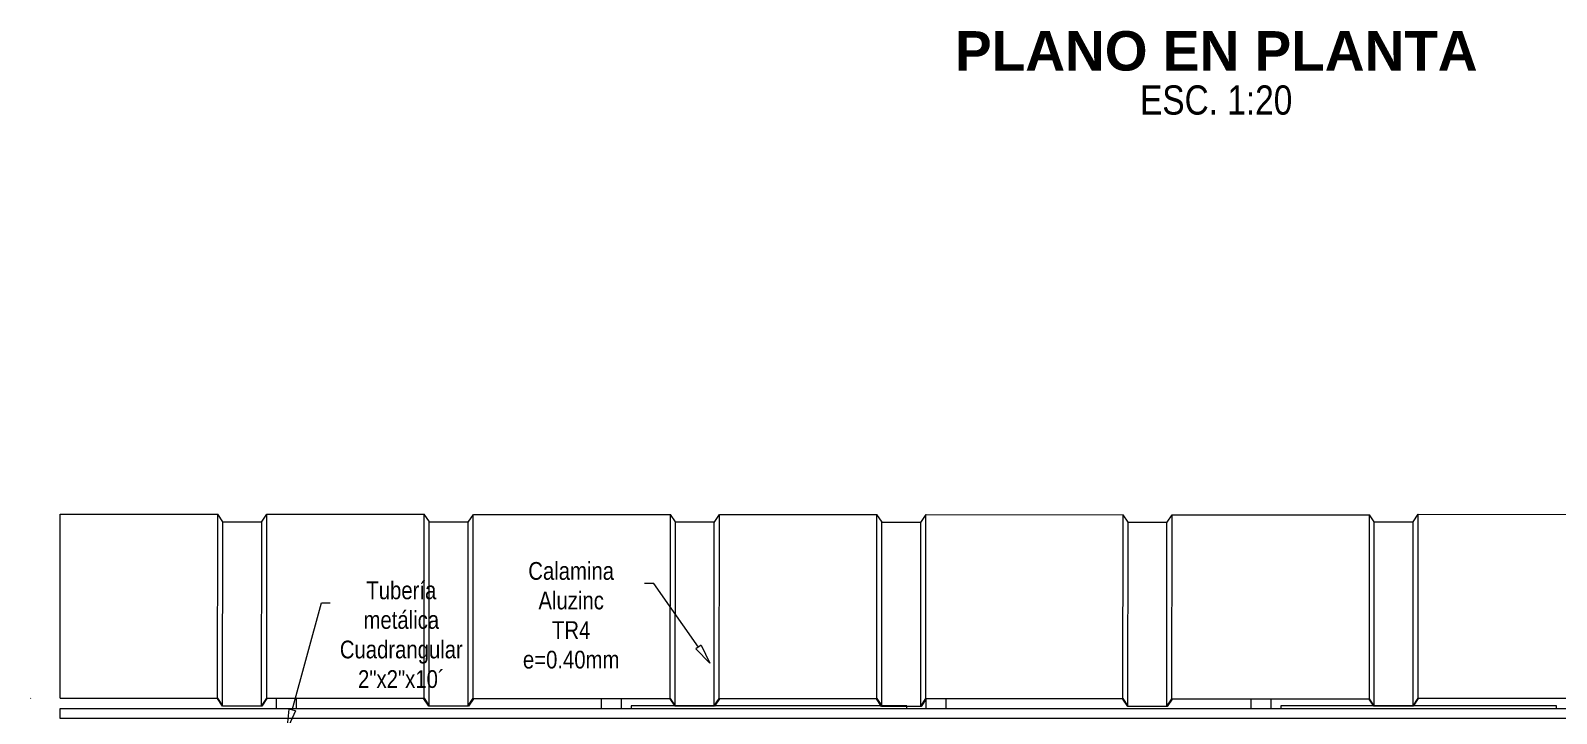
# Model space of a CAD drawing. Header units: metres. Extents: x 115.1 to 149.6, y 26.3 to 56.6.
# Drawn here: x 116.464 to 120.34, y 49.738 to 51.47 of the extents above; entities that cross this region are included whole.
import ezdxf
from ezdxf import colors
from ezdxf.entities.mleader import LeaderData, LeaderLine
from ezdxf.enums import TextEntityAlignment as Align
from ezdxf.math import Vec2, Vec3

# ---------------------------------------------------------------- set-up
doc = ezdxf.new("R2010")
doc.units = ezdxf.units.M
doc.layers.get('0').update_dxf_attribs({"color": 250})
for name, color, linetype, lineweight in [('-Acero techos', 252, 'Continuous', 13), ('-Acotado', 251, 'Continuous', 5), ('-techo', 213, 'Continuous', 5), ('-Textos', 7, 'Continuous', 20), ('ventana', 152, 'Continuous', 20)]:
    doc.layers.add(name, color=color, linetype=linetype, lineweight=lineweight)
doc.layers.add('G-TEXTOS-TITULOS', color=174, linetype='Continuous')
doc.styles.add('-Arial Narrow', font='ARIALN.TTF')
doc.styles.add('25-TITULO', font='arialbd.ttf', dxfattribs={"height": 0.1})

# ---------------------------------------------------------------- blocks, each defined once
blk = doc.blocks.new('_ClosedBlank')
at = {"color": 0, "linetype": 'ByBlock', "lineweight": -2}
for p, q in [((-1, 0.167), (0, 0)), ((-1, 0.167), (-1, -0.167)), ((0, 0), (-1, -0.167))]:
    blk.add_line(p, q, dxfattribs=at)

msp = doc.modelspace()

# ---------------------------------------------------------------- linework, layer by layer
at = {"layer": '-Acero techos', "color": 146, "ltscale": 0.009, "true_color": 0x105689}
for p, q in [((117.0892, 49.7505), (117.0892, 49.7754)), ((117.1401, 49.7505), (117.1401, 49.7754)), ((117.9142, 49.7505), (117.9142, 49.775)), ((117.9651, 49.7505), (117.9651, 49.775)), ((118.7392, 49.7505), (118.7392, 49.7746)), ((118.7901, 49.7505), (118.7901, 49.7746)), ((119.5642, 49.7505), (119.5642, 49.7742)), ((119.6151, 49.7505), (119.6151, 49.7742))]:
    msp.add_line(p, q, dxfattribs=at)
msp.add_lwpolyline([(116.5397, 49.7505), (122.6396, 49.7505), (122.6396, 49.7251), (116.5397, 49.7251)], close=True, dxfattribs=at)
at = {"layer": '-techo'}
for p, q in [((116.5394, 49.7767), (116.5397, 50.2434)), ((116.5397, 50.2434), (116.9399, 50.2432)), ((116.9394, 49.7765), (116.9397, 50.2432)), ((116.9527, 50.2242), (116.9399, 50.2432)), ((117.051, 50.2232), (117.0644, 50.2432)), ((117.064, 49.7764), (117.0642, 50.2428)), ((117.0644, 50.2432), (117.4644, 50.243)), ((117.464, 49.7762), (117.4642, 50.243)), ((117.4772, 50.224), (117.4644, 50.243)), ((117.5755, 50.2229), (117.589, 50.2429)), ((117.5885, 49.7762), (117.5887, 50.2425)), ((117.589, 50.2429), (118.0895, 50.2427)), ((118.089, 49.7759), (118.0892, 50.2427)), ((118.1023, 50.2237), (118.0895, 50.2427)), ((118.2005, 50.2226), (118.214, 50.2426)), ((118.2135, 49.7759), (118.2137, 50.2422)), ((118.214, 50.2426), (118.614, 50.2424)), ((118.6135, 49.7757), (118.6137, 50.2424)), ((118.6268, 50.2234), (118.614, 50.2424)), ((118.725, 50.2224), (118.7385, 50.2424)), ((118.738, 49.7756), (118.7383, 50.242)), ((118.7385, 50.2424), (119.239, 50.2421)), ((119.2386, 49.7754), (119.2388, 50.2421)), ((119.2518, 50.2231), (119.239, 50.2421)), ((119.3508, 50.2231), (119.3636, 50.2421)), ((119.3631, 49.7753), (119.3633, 50.2417)), ((119.3636, 50.2421), (119.865, 50.2418)), ((119.8645, 49.7751), (119.8648, 50.2418)), ((119.8769, 50.2242), (119.865, 50.2418)), ((119.9758, 50.2242), (119.9886, 50.2432)), ((119.9881, 49.7764), (119.9883, 50.2428)), ((119.9886, 50.2432), (120.4891, 50.2429)), ((116.9522, 49.7575), (116.9525, 50.2246)), ((116.9527, 50.2242), (117.0522, 50.2242)), ((117.0512, 49.7574), (117.0514, 50.2242)), ((117.4767, 49.7572), (117.477, 50.2244)), ((117.4772, 50.224), (117.5767, 50.2239)), ((117.5757, 49.7572), (117.5759, 50.2239)), ((118.1018, 49.7569), (118.102, 50.2241)), ((118.1023, 50.2237), (118.2017, 50.2236)), ((118.2007, 49.7569), (118.2009, 50.2236)), ((118.6263, 49.7567), (118.6265, 50.2238)), ((118.6268, 50.2234), (118.7262, 50.2234)), ((118.7252, 49.7566), (118.7255, 50.2234)), ((119.2513, 49.7564), (119.2516, 50.2235)), ((119.2518, 50.2231), (119.3508, 50.2231)), ((119.3503, 49.7563), (119.3505, 50.2231)), ((119.8764, 49.7575), (119.8766, 50.2246)), ((119.8769, 50.2242), (119.9758, 50.2242)), ((119.9753, 49.7574), (119.9755, 50.2242)), ((116.4648, 49.7757), (116.4643, 49.7767)), ((116.4643, 49.7767), (116.4643, 49.7767)), ((116.5394, 49.7767), (116.9394, 49.7765)), ((116.9389, 49.7755), (116.54, 49.7757)), ((116.9517, 49.7565), (116.9389, 49.7755)), ((116.9394, 49.7765), (116.9522, 49.7575)), ((117.0645, 49.7754), (117.0517, 49.7564)), ((117.4634, 49.7752), (117.0645, 49.7754)), ((117.4762, 49.7562), (117.4634, 49.7752)), ((117.589, 49.7752), (117.5762, 49.7562)), ((118.0885, 49.7749), (117.589, 49.7752)), ((118.1013, 49.7559), (118.0885, 49.7749)), ((118.214, 49.7749), (118.2013, 49.7559)), ((118.613, 49.7747), (118.214, 49.7749)), ((118.6258, 49.7557), (118.613, 49.7747)), ((118.7252, 49.7566), (118.738, 49.7756)), ((118.7386, 49.7746), (118.7258, 49.7556)), ((118.738, 49.7756), (119.2386, 49.7754)), ((119.238, 49.7744), (118.7386, 49.7746)), ((119.2508, 49.7554), (119.238, 49.7744)), ((119.2386, 49.7754), (119.2513, 49.7564)), ((119.3503, 49.7563), (119.3631, 49.7753)), ((119.3636, 49.7743), (119.3508, 49.7553)), ((119.3631, 49.7753), (119.8645, 49.7751)), ((119.864, 49.7741), (119.3636, 49.7743)), ((119.8759, 49.7565), (119.864, 49.7741)), ((119.8764, 49.7575), (119.8645, 49.7751)), ((119.9753, 49.7574), (119.9881, 49.7764)), ((119.9886, 49.7754), (119.9759, 49.7564)), ((119.9881, 49.7764), (120.4887, 49.7762)), ((120.4881, 49.7752), (119.9886, 49.7754)), ((117.0517, 49.7564), (116.9517, 49.7565)), ((116.9522, 49.7575), (117.0517, 49.7574)), ((117.5762, 49.7562), (117.4762, 49.7562)), ((118.2013, 49.7559), (118.1013, 49.7559)), ((118.7258, 49.7556), (118.6258, 49.7557)), ((119.3508, 49.7553), (119.2508, 49.7554)), ((119.2513, 49.7564), (119.3503, 49.7563)), ((119.9759, 49.7564), (119.8759, 49.7565)), ((119.8764, 49.7575), (119.9753, 49.7574))]:
    msp.add_line(p, q, dxfattribs=at)
for points in [[(117.0505, 49.7564), (117.064, 49.7764), (117.464, 49.7762), (117.4767, 49.7572), (117.5762, 49.7572)], [(117.575, 49.7562), (117.5885, 49.7762), (118.089, 49.7759), (118.1018, 49.7569), (118.2013, 49.7569)], [(118.2, 49.7559), (118.2135, 49.7759), (118.6135, 49.7757), (118.6263, 49.7567), (118.7252, 49.7566)]]:
    msp.add_lwpolyline(points, dxfattribs=at)
at = {"layer": 'ventana', "color": 18, "true_color": 0x000000}
for points in [[(118.6897, 49.7505), (118.6897, 49.7569), (117.9897, 49.7569), (117.9897, 49.7505)], [(120.3397, 49.7505), (120.3397, 49.7569), (119.6397, 49.7569), (119.6397, 49.7505)]]:
    msp.add_lwpolyline(points, dxfattribs=at)

# ---------------------------------------------------------------- texts
at = {"layer": '-Textos', "style": '-Arial Narrow'}
msp.add_text('ESC. 1:20', height=0.07408, dxfattribs=at).set_placement((119.4754, 51.2942), align=Align.MIDDLE_CENTER)
at = {"layer": 'G-TEXTOS-TITULOS', "color": 219, "true_color": 0x642165, "style": '25-TITULO'}
msp.add_text('PLANO EN PLANTA', height=0.1, dxfattribs=at).set_placement((119.4757, 51.4189), align=Align.MIDDLE_CENTER)

# ---------------------------------------------------------------- leaders
at = {"layer": '-Acotado'}
ml = msp.add_multileader_mtext('Standard', dxfattribs=at)
ml.set_content('Calamina Aluzinc\\PTR4 e=0.40mm', color=7, style='-Arial Narrow')
ml.set_leader_properties(color=7, linetype='ByLayer', lineweight=0)
ml.set_arrow_properties(name='CLOSEDBLANK')
ml.build(insert=Vec2(0, 0))
ml.multileader.update_dxf_attribs({"has_dogleg": 0, "text_left_attachment_type": 6, "text_right_attachment_type": 6, "dogleg_length": 0, "arrow_head_size": 0.05, "scale": 0.025})
ctx = ml.context
ctx.base_point, ctx.scale, ctx.char_height, ctx.arrow_head_size, ctx.landing_gap_size, ctx.plane_origin = Vec3(117.6272, 50.0679), 0.025, 0.045, 0.05, 0.0125, Vec3(120.4982, 52.0865)
ctx.left_attachment, ctx.right_attachment, ctx.text_align_type = 6, 6, 1
notes = []
notes.append((ctx, [(1, (1, 1, 0), (118.0475, 50.0679), (-1, 0), 0, [(0, [(118.1894, 49.8654)], 0, [])])]))
ctx.mtext.insert, ctx.mtext.width, ctx.mtext.alignment, ctx.mtext.flow_direction = Vec3(117.8373, 50.1219), 0.447901, 2, 5
ml = msp.add_multileader_mtext('Standard', dxfattribs=at)
ml.set_content('Tubería metálica\\P\\pxqc;Cuadrangular\\P2"x2"x10´', color=7, style='-Arial Narrow')
ml.set_leader_properties(color=7, linetype='ByLayer', lineweight=0)
ml.set_arrow_properties(name='CLOSEDBLANK')
ml.build(insert=Vec2(0, 0))
ml.multileader.update_dxf_attribs({"has_dogleg": 0, "text_left_attachment_type": 6, "text_right_attachment_type": 6, "dogleg_length": 0, "arrow_head_size": 0.05, "scale": 0.025})
ctx = ml.context
ctx.base_point, ctx.scale, ctx.char_height, ctx.arrow_head_size, ctx.landing_gap_size, ctx.plane_origin = Vec3(117.2033, 50.0186), 0.025, 0.045, 0.05, 0.0125, Vec3(119.4024, 52.0196)
ctx.left_attachment, ctx.right_attachment, ctx.text_align_type = 6, 6, 1
notes.append((ctx, [(0, (1, 1, 0), (117.2033, 50.0186), (1, 0), 0, [(0, [(117.1157, 49.6981)], 0, [])])]))
ctx.mtext.insert, ctx.mtext.width, ctx.mtext.alignment, ctx.mtext.flow_direction = Vec3(117.406, 50.0726), 0.380413, 2, 5
for ctx, leaders in notes:
    for number, flags, end, landing, length, lines in leaders:
        leader = LeaderData()
        leader.index, (leader.has_last_leader_line, leader.has_dogleg_vector, leader.attachment_direction) = number, flags
        leader.last_leader_point, leader.dogleg_vector, leader.dogleg_length = Vec3(end), Vec3(landing), length
        for number, points, colour, breaks in lines:
            line = LeaderLine()
            line.index, line.vertices, line.color, line.breaks = number, Vec3.list(points), colors.encode_raw_color(colour), breaks
            leader.lines.append(line)
        ctx.leaders.append(leader)

doc.saveas('drawing.dxf')
